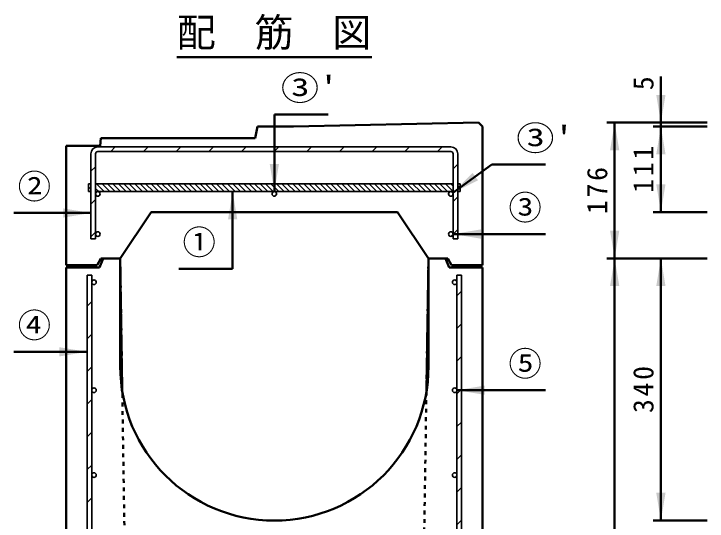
# Model space of a CAD drawing. Units: millimetres, scale not verified. Extents: x 100 to 4105, y 100 to 2870.
# Drawn here: x 1105 to 2004, y 870 to 1527 of the extents above; entities that cross this region are included whole.
import ezdxf
from ezdxf.enums import TextEntityAlignment as Align

# ---------------------------------------------------------------- set-up
doc = ezdxf.new("R2010")
doc.units = ezdxf.units.MM
doc.header["$LTSCALE"] = 5
doc.linetypes.add('USER1', pattern=[2.2, 1, -1.2])
doc.layers.add('V-nasSTD', color=7, linetype='Continuous', lineweight=35)
doc.styles.add('ＭＳ ゴシック', font='')
doc.styles.get('ＭＳ ゴシック').set_extended_font_data('MS Gothic')

msp = doc.modelspace()

# ---------------------------------------------------------------- hatches: boundary and pattern name
at = {"layer": 'V-nasSTD'}
for points in [[(1950.106, 1422.244), (1944.106, 1386.244), (1938.106, 1422.244)], [(1878.106, 1350.244), (1884.106, 1386.244), (1890.106, 1350.244)], [(1938.106, 1345.244), (1944.106, 1381.244), (1950.106, 1345.244)], [(1436.529, 1332.744), (1442.529, 1296.744), (1448.529, 1332.744)], [(1674.242, 1295.024), (1706.855, 1311.409), (1703.316, 1316.254), (1699.778, 1321.1)], [(1950.106, 1306.244), (1944.106, 1270.244), (1938.106, 1306.244)], [(1394.429, 1260.744), (1388.429, 1296.744), (1382.429, 1260.744)], [(1168.529, 1263.05), (1204.529, 1269.05), (1168.529, 1275.05)], [(1710.529, 1235.744), (1674.529, 1241.744), (1710.529, 1247.744)], [(1890.106, 1246.244), (1884.106, 1210.244), (1878.106, 1246.244)], [(1890.106, 1174.244), (1884.106, 1210.244), (1878.106, 1174.244)], [(1938.106, 1174.244), (1944.106, 1210.244), (1950.106, 1174.244)], [(1163.529, 1083.036), (1199.529, 1089.036), (1163.529, 1095.036)], [(1715.529, 1033.244), (1679.529, 1039.244), (1715.529, 1045.244)], [(1950.106, 906.244), (1944.106, 870.244), (1938.106, 906.244)]]:
    msp.add_hatch(color=256, dxfattribs=at).paths.add_polyline_path(points)

# ---------------------------------------------------------------- linework, layer by layer
at = {"layer": 'V-nasSTD', "lineweight": 50}
for p, q in [((1316.126, 1471.244), (1568.932, 1471.244)), ((1944.106, 1446.244), (1944.106, 1386.244)), ((1442.529, 1396.744), (1442.529, 1296.744)), ((1512.529, 1396.744), (1442.529, 1396.744)), ((1467.529, 1381.244), (1707.529, 1386.244)), ((1707.529, 1386.244), (1712.529, 1381.244)), ((2004.106, 1386.244), (1874.106, 1386.244)), ((1884.106, 1210.244), (1884.106, 1386.244)), ((1944.106, 1381.244), (1944.106, 1386.244)), ((1420.529, 1381.244), (1417.529, 1366.244)), ((1420.529, 1381.244), (1467.529, 1381.244)), ((1712.529, 1201.244), (1712.529, 1381.244)), ((2004.106, 1381.244), (1934.106, 1381.244)), ((1944.106, 1270.244), (1944.106, 1381.244)), ((1217.529, 1366.244), (1216.529, 1356.244)), ((1417.529, 1366.244), (1217.529, 1366.244)), ((1172.529, 1201.244), (1172.529, 1356.244)), ((1172.529, 1356.244), (1216.529, 1356.244)), ((1724.529, 1331.744), (1674.242, 1295.024)), ((1794.529, 1331.744), (1724.529, 1331.744)), ((1388.429, 1196.744), (1388.429, 1296.744)), ((1104.529, 1269.05), (1204.529, 1269.05)), ((1282.529, 1270.244), (1242.529, 1210.244)), ((1282.529, 1270.244), (1602.529, 1270.244)), ((1602.529, 1270.244), (1642.529, 1210.244)), ((2004.106, 1270.244), (1934.106, 1270.244)), ((1794.529, 1241.744), (1674.529, 1241.744)), ((1212.529, 1201.244), (1217.529, 1210.244)), ((1220.529, 1210.244), (1215.529, 1198.244)), ((1217.529, 1210.244), (1242.529, 1210.244)), ((1242.529, 1210.244), (1220.529, 1210.244)), ((1242.529, 1210.244), (1242.529, 1070.244)), ((1242.529, 1210.244), (1245.228, 1037.497)), ((1642.529, 1210.244), (1639.83, 1037.497)), ((1667.529, 1210.244), (1642.529, 1210.244)), ((1642.529, 1210.244), (1642.529, 1070.244)), ((1642.529, 1210.244), (1664.529, 1210.244)), ((1664.529, 1210.244), (1669.529, 1198.244)), ((1672.529, 1201.244), (1667.529, 1210.244)), ((2004.106, 1210.244), (1874.106, 1210.244)), ((1884.106, 470.244), (1884.106, 1210.244)), ((1944.106, 870.244), (1944.106, 1210.244)), ((1172.529, 1201.244), (1212.529, 1201.244)), ((1215.529, 1198.244), (1172.529, 1198.244)), ((1172.529, 470.244), (1172.529, 1198.244)), ((1318.429, 1196.744), (1388.429, 1196.744)), ((1669.529, 1198.244), (1712.529, 1198.244)), ((1712.529, 1201.244), (1672.529, 1201.244)), ((1712.529, 470.244), (1712.529, 1198.244)), ((1104.529, 1089.036), (1199.529, 1089.036)), ((1794.529, 1039.244), (1679.529, 1039.244)), ((2004.106, 870.244), (1934.106, 870.244))]:
    msp.add_line(p, q, dxfattribs=at)
at = {"layer": 'V-nasSTD'}
for p, q in [((1671.529, 1354.744), (1213.529, 1354.744)), ((1671.529, 1354.744), (1213.529, 1354.744)), ((1230.167, 1348.744), (1236.167, 1354.744)), ((1272.594, 1348.744), (1278.594, 1354.744)), ((1315.02, 1348.744), (1321.02, 1354.744)), ((1357.447, 1348.744), (1363.447, 1354.744)), ((1399.873, 1348.744), (1405.873, 1354.744)), ((1442.299, 1348.744), (1448.299, 1354.744)), ((1484.726, 1348.744), (1490.726, 1354.744)), ((1527.152, 1348.744), (1533.152, 1354.744)), ((1569.579, 1348.744), (1575.579, 1354.744)), ((1612.005, 1348.744), (1618.005, 1354.744)), ((1654.432, 1348.744), (1660.432, 1354.744)), ((1204.529, 1345.744), (1204.529, 1235.744)), ((1204.529, 1345.744), (1204.529, 1306.744)), ((1210.529, 1345.744), (1210.529, 1235.744)), ((1210.529, 1306.744), (1210.529, 1345.744)), ((1671.529, 1348.744), (1213.529, 1348.744)), ((1213.529, 1348.744), (1671.529, 1348.744)), ((1674.529, 1235.744), (1674.529, 1345.744)), ((1674.529, 1345.744), (1674.529, 1306.744)), ((1680.529, 1235.744), (1680.529, 1345.744)), ((1680.529, 1306.744), (1680.529, 1345.744)), ((1674.529, 1326.416), (1680.529, 1332.416)), ((1204.529, 1323.106), (1210.529, 1329.106)), ((1201.529, 1306.744), (1201.529, 1296.744)), ((1201.529, 1306.744), (1204.529, 1306.744)), ((1204.529, 1306.744), (1201.529, 1306.744)), ((1201.529, 1306.744), (1201.529, 1296.744)), ((1674.529, 1306.744), (1210.529, 1306.744)), ((1442.529, 1306.744), (1210.529, 1306.744)), ((1211.877, 1306.744), (1221.877, 1296.744)), ((1218.948, 1306.744), (1228.948, 1296.744)), ((1226.019, 1306.744), (1236.019, 1296.744)), ((1233.09, 1306.744), (1243.09, 1296.744)), ((1240.161, 1306.744), (1250.161, 1296.744)), ((1247.232, 1306.744), (1257.232, 1296.744)), ((1254.303, 1306.744), (1264.303, 1296.744)), ((1261.374, 1306.744), (1271.374, 1296.744)), ((1268.445, 1306.744), (1278.445, 1296.744)), ((1275.516, 1306.744), (1285.516, 1296.744)), ((1282.588, 1306.744), (1292.588, 1296.744)), ((1289.659, 1306.744), (1299.659, 1296.744)), ((1296.73, 1306.744), (1306.73, 1296.744)), ((1303.801, 1306.744), (1313.801, 1296.744)), ((1310.872, 1306.744), (1320.872, 1296.744)), ((1317.943, 1306.744), (1327.943, 1296.744)), ((1325.014, 1306.744), (1335.014, 1296.744)), ((1332.085, 1306.744), (1342.085, 1296.744)), ((1339.156, 1306.744), (1349.156, 1296.744)), ((1346.227, 1306.744), (1356.227, 1296.744)), ((1353.298, 1306.744), (1363.298, 1296.744)), ((1360.369, 1306.744), (1370.369, 1296.744)), ((1367.44, 1306.744), (1377.44, 1296.744)), ((1374.511, 1306.744), (1384.511, 1296.744)), ((1381.582, 1306.744), (1391.582, 1296.744)), ((1388.654, 1306.744), (1398.654, 1296.744)), ((1395.725, 1306.744), (1405.725, 1296.744)), ((1402.796, 1306.744), (1412.796, 1296.744)), ((1409.867, 1306.744), (1419.867, 1296.744)), ((1416.938, 1306.744), (1426.938, 1296.744)), ((1424.009, 1306.744), (1434.009, 1296.744)), ((1431.08, 1306.744), (1441.08, 1296.744)), ((1438.151, 1306.744), (1448.151, 1296.744)), ((1674.529, 1306.744), (1442.529, 1306.744)), ((1445.222, 1306.744), (1455.222, 1296.744)), ((1452.293, 1306.744), (1462.293, 1296.744)), ((1459.364, 1306.744), (1469.364, 1296.744)), ((1466.435, 1306.744), (1476.435, 1296.744)), ((1473.506, 1306.744), (1483.506, 1296.744)), ((1480.577, 1306.744), (1490.577, 1296.744)), ((1487.648, 1306.744), (1497.648, 1296.744)), ((1494.72, 1306.744), (1504.72, 1296.744)), ((1501.791, 1306.744), (1511.791, 1296.744)), ((1508.862, 1306.744), (1518.862, 1296.744)), ((1515.933, 1306.744), (1525.933, 1296.744)), ((1523.004, 1306.744), (1533.004, 1296.744)), ((1530.075, 1306.744), (1540.075, 1296.744)), ((1537.146, 1306.744), (1547.146, 1296.744)), ((1544.217, 1306.744), (1554.217, 1296.744)), ((1551.288, 1306.744), (1561.288, 1296.744)), ((1558.359, 1306.744), (1568.359, 1296.744)), ((1565.43, 1306.744), (1575.43, 1296.744)), ((1572.501, 1306.744), (1582.501, 1296.744)), ((1579.572, 1306.744), (1589.572, 1296.744)), ((1586.643, 1306.744), (1596.643, 1296.744)), ((1593.715, 1306.744), (1603.715, 1296.744)), ((1600.786, 1306.744), (1610.786, 1296.744)), ((1607.857, 1306.744), (1617.857, 1296.744)), ((1614.928, 1306.744), (1624.928, 1296.744)), ((1621.999, 1306.744), (1631.999, 1296.744)), ((1629.07, 1306.744), (1639.07, 1296.744)), ((1636.141, 1306.744), (1646.141, 1296.744)), ((1643.212, 1306.744), (1653.212, 1296.744)), ((1650.283, 1306.744), (1660.283, 1296.744)), ((1657.354, 1306.744), (1667.354, 1296.744)), ((1664.425, 1306.744), (1674.425, 1296.744)), ((1671.496, 1306.744), (1674.529, 1303.711)), ((1680.529, 1306.744), (1683.529, 1306.744)), ((1683.529, 1306.744), (1680.529, 1306.744)), ((1680.529, 1304.783), (1683.529, 1301.783)), ((1683.529, 1306.744), (1683.529, 1296.744)), ((1683.529, 1296.744), (1683.529, 1306.744)), ((1201.529, 1302.95), (1204.529, 1299.95)), ((1201.529, 1296.744), (1204.529, 1296.744)), ((1201.529, 1296.744), (1204.529, 1296.744)), ((1204.529, 1296.744), (1204.529, 1235.744)), ((1210.529, 1301.021), (1214.806, 1296.744)), ((1674.529, 1296.744), (1210.529, 1296.744)), ((1210.529, 1293.744), (1210.529, 1296.744)), ((1210.529, 1296.744), (1213.529, 1296.744)), ((1210.529, 1296.744), (1213.529, 1296.744)), ((1210.529, 1293.744), (1210.529, 1296.744)), ((1213.529, 1296.744), (1671.529, 1296.744)), ((1671.529, 1296.744), (1674.529, 1296.744)), ((1671.529, 1296.744), (1674.529, 1296.744)), ((1674.529, 1296.744), (1674.529, 1293.744)), ((1674.529, 1296.744), (1674.529, 1293.744)), ((1680.529, 1297.711), (1681.496, 1296.744)), ((1680.529, 1296.744), (1683.529, 1296.744)), ((1680.529, 1296.744), (1683.529, 1296.744)), ((1680.529, 1235.744), (1680.529, 1296.744)), ((1204.529, 1280.68), (1210.529, 1286.68)), ((1210.529, 1241.744), (1210.529, 1293.744)), ((1214.954, 1291.104), (1216.169, 1292.32)), ((1442.733, 1290.751), (1445.522, 1293.541)), ((1674.529, 1293.744), (1674.529, 1241.744)), ((1674.529, 1283.989), (1680.529, 1289.989)), ((1204.529, 1238.253), (1210.529, 1244.253)), ((1210.529, 1235.744), (1210.529, 1241.744)), ((1671.717, 1238.75), (1674.523, 1241.557)), ((1674.529, 1241.563), (1680.529, 1247.563)), ((1674.529, 1241.744), (1674.529, 1235.744)), ((1204.529, 1235.744), (1210.529, 1235.744)), ((1204.529, 1235.744), (1210.529, 1235.744)), ((1674.529, 1235.744), (1680.529, 1235.744)), ((1674.529, 1235.744), (1680.529, 1235.744)), ((1199.529, 1188.244), (1205.529, 1188.244)), ((1199.529, 504.244), (1199.529, 1188.244)), ((1199.529, 816.244), (1199.529, 1188.244)), ((1199.529, 1188.244), (1205.529, 1188.244)), ((1205.529, 504.244), (1205.529, 1188.244)), ((1205.529, 1188.244), (1205.529, 1179.244)), ((1679.529, 1188.244), (1685.529, 1188.244)), ((1679.529, 504.244), (1679.529, 1188.244)), ((1679.529, 1179.244), (1679.529, 1188.244)), ((1679.529, 1188.244), (1685.529, 1188.244)), ((1685.529, 504.244), (1685.529, 1188.244)), ((1685.529, 1188.244), (1685.529, 816.244)), ((1205.529, 1179.244), (1205.529, 1039.244)), ((1679.529, 1039.244), (1679.529, 1179.244)), ((1679.529, 1161.71), (1685.529, 1167.71)), ((1199.529, 1148.4), (1205.529, 1154.4)), ((1679.529, 1119.284), (1685.529, 1125.284)), ((1199.529, 1105.974), (1205.529, 1111.974)), ((1679.529, 1076.857), (1685.529, 1082.857)), ((1199.529, 1063.548), (1205.529, 1069.548)), ((1205.529, 1039.244), (1205.529, 929.244)), ((1679.529, 1034.431), (1685.529, 1040.431)), ((1679.529, 929.244), (1679.529, 1039.244)), ((1199.529, 1021.121), (1205.529, 1027.121)), ((1679.529, 992.004), (1685.529, 998.004)), ((1199.529, 978.695), (1205.529, 984.695)), ((1679.529, 949.578), (1685.529, 955.578)), ((1199.529, 936.268), (1205.529, 942.268)), ((1205.529, 929.244), (1205.529, 819.244)), ((1679.529, 819.244), (1679.529, 929.244)), ((1679.529, 907.151), (1685.529, 913.151)), ((1199.529, 893.842), (1205.529, 899.842)), ((1679.529, 864.725), (1685.529, 870.725))]:
    msp.add_line(p, q, dxfattribs=at)
at = {"layer": 'V-nasSTD', "linetype": 'USER1', "lineweight": 50}
for p, q in [((1242.529, 1210.244), (1252.529, 570.244)), ((1632.529, 570.244), (1642.529, 1210.244))]:
    msp.add_line(p, q, dxfattribs=at)
at = {"layer": 'V-nasSTD'}
for centre in [(1213.529, 1293.744), (1213.529, 1293.744), (1442.529, 1293.744), (1442.529, 1293.744), (1671.529, 1293.744), (1671.529, 1293.744), (1213.529, 1241.744), (1213.529, 1241.744), (1671.529, 1241.744), (1671.529, 1241.744), (1208.529, 1179.244), (1208.529, 1179.244), (1676.529, 1179.244), (1676.529, 1179.244), (1208.529, 1039.244), (1208.529, 1039.244), (1676.529, 1039.244), (1676.529, 1039.244), (1208.529, 929.244), (1208.529, 929.244), (1676.529, 929.244), (1676.529, 929.244)]:
    msp.add_circle(centre, 3, dxfattribs=at)
for centre, radius, start, end in [((1213.529, 1345.744), 9, 90, 180), ((1213.529, 1345.744), 9, 90, 180), ((1671.529, 1345.744), 9, 0, 90), ((1671.529, 1345.744), 9, 0, 90), ((1213.529, 1345.744), 3, 90, 180), ((1213.529, 1345.744), 3, 90, 180), ((1671.529, 1345.744), 3, 0, 90), ((1671.529, 1345.744), 3, 0, 90), ((1671.529, 1293.744), 3, 90, 207.36074), ((1671.529, 1293.744), 3, 90, 207.36074), ((1671.529, 1293.744), 3, 0, 90), ((1671.529, 1293.744), 3, 207.36074, 0)]:
    msp.add_arc(centre, radius, start, end, dxfattribs=at)
at = {"layer": 'V-nasSTD', "lineweight": 50}
for start, end in [(180, 270), (270, 0)]:
    msp.add_arc((1442.529, 1070.244), 200, start, end, dxfattribs=at)

# ---------------------------------------------------------------- texts
at = {"layer": 'V-nasSTD', "style": 'ＭＳ ゴシック'}
for s, height, p in [('配\u3000筋\u3000図', 36.95, (1316.126, 1521.644)), ('②', 31.67, (1109.529, 1319.25)), ('③', 31.67, (1746.329, 1291.944)), ('①', 31.67, (1323.429, 1246.944)), ('④', 31.67, (1109.529, 1139.236)), ('⑤', 31.67, (1746.329, 1089.444))]:
    msp.add_text(s, height=height, dxfattribs=at).set_placement(p, align=Align.TOP_LEFT)
at = {"layer": 'V-nasSTD', "style": 'ＭＳ ゴシック', "width": 1.15}
for p in [(1450.929, 1446.944), (1756.329, 1381.944)]:
    msp.add_text("③'", height=31.67, dxfattribs=at).set_placement(p, align=Align.TOP_LEFT)
at = {"layer": 'V-nasSTD', "style": 'ＭＳ ゴシック'}
msp.add_text('5', height=26.39, rotation=90, dxfattribs=at).set_placement((1908.106, 1428.244), align=Align.TOP_LEFT)
at = {"layer": 'V-nasSTD', "char_height": 26.39, "attachment_point": 1, "rotation": 90, "style": 'ＭＳ ゴシック'}
for s, insert in [('\\T1.2;111', (1908.106, 1295.144)), ('\\T1.2;176', (1848.106, 1267.644)), ('\\T1.2;340', (1908.106, 1009.644))]:
    msp.add_mtext(s, dxfattribs=dict(at, insert=insert))

doc.saveas('drawing.dxf')
